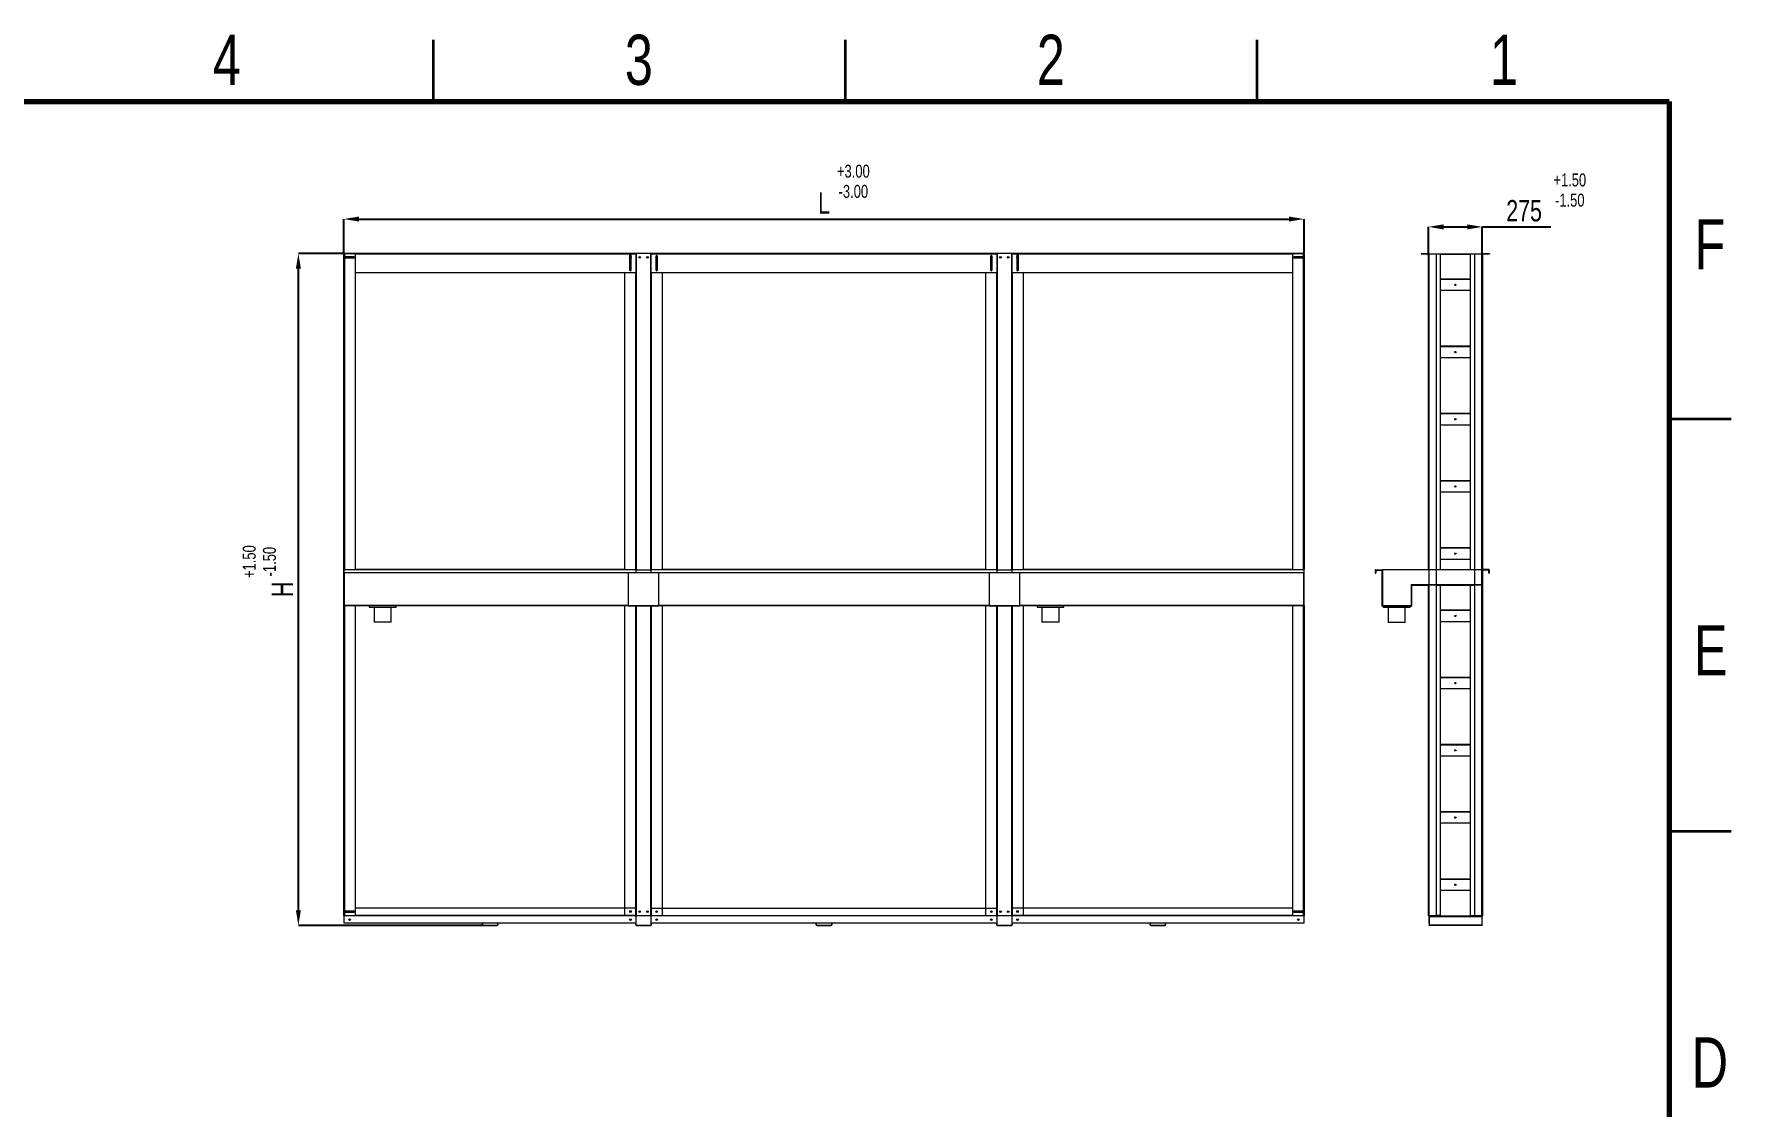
# Model space of a CAD drawing. Header units: millimetres. Extents: x 1982 to 4155, y 618 to 1642.
# Drawn here: x 2238.1 to 2490.8, y 817.8 to 977.5 of the extents above; entities that cross this region are included whole.
import ezdxf

# ---------------------------------------------------------------- set-up
doc = ezdxf.new("R2010")
doc.units = ezdxf.units.MM
doc.styles.add('SLDTEXTSTYLE0', font='TXT', dxfattribs={"width": 0.75})
doc.dimstyles.new('SLDDIMSTYLE0', dxfattribs={"dimscale": 1.5, "dimtxt": 2.116667, "dimasz": 1.5, "dimexe": 0, "dimexo": 0.0625, "dimgap": 0.529167, "dimtad": 1, "dimdec": 0, "dimlfac": 35, "dimrnd": 1e-09, "dimzin": 12, "dimdsep": 46, "dimtxsty": 'SLDTEXTSTYLE0', "dimcen": 0.09, "dimadec": 0, "dimazin": 3, "dimtfac": 1, "dimtdec": 0, "dimtofl": 0, "dimtmove": 0, "dimatfit": 3, "dimfxl": 1, "dimfrac": 2, "dimtolj": 1, "dimtzin": 12, "dimarcsym": 0})

# ---------------------------------------------------------------- blocks, each defined once
blk = doc.blocks.new('*D71')
at = {"color": 0, "lineweight": -2, "transparency": 16777216}
for p, q in [((2284.25, 944.91), (2284.25, 949.95)), ((2286.5, 949.95), (2424.95, 949.95)), ((2427.2, 944.91), (2427.2, 949.95))]:
    blk.add_line(p, q, dxfattribs=at)
at = {"color": 0, "transparency": 16777216}
for points in [[(2286.5, 950.33), (2286.5, 949.58), (2284.25, 949.95)], [(2424.95, 950.33), (2424.95, 949.58), (2427.2, 949.95)]]:
    blk.add_solid(points, dxfattribs=at)
at = {"layer": 'Defpoints', "color": 0, "transparency": 16777216}
for p in [(2427.2, 949.95), (2284.25, 944.82), (2427.2, 944.82)]:
    blk.add_point(p, dxfattribs=at)
at = {"color": 0, "transparency": 16777216, "insert": (2355.73, 952.34), "char_height": 3.175, "attachment_point": 5, "style": 'SLDTEXTSTYLE0'}
blk.add_mtext('\\A1;L', dxfattribs=at)
blk = doc.blocks.new('*D72')
at = {"color": 0, "lineweight": -2, "transparency": 16777216}
for p, q in [((2284.16, 944.82), (2277.48, 944.82)), ((2277.48, 847.1), (2277.48, 942.57)), ((2304.84, 844.85), (2277.48, 844.85))]:
    blk.add_line(p, q, dxfattribs=at)
at = {"color": 0, "transparency": 16777216}
for points in [[(2277.1, 942.57), (2277.85, 942.57), (2277.48, 944.82)], [(2277.1, 847.1), (2277.85, 847.1), (2277.48, 844.85)]]:
    blk.add_solid(points, dxfattribs=at)
at = {"layer": 'Defpoints', "color": 0, "transparency": 16777216}
for p in [(2277.48, 944.82), (2284.25, 944.82), (2304.93, 844.85)]:
    blk.add_point(p, dxfattribs=at)
at = {"color": 0, "transparency": 16777216, "insert": (2275.1, 894.84), "char_height": 3.175, "attachment_point": 5, "rotation": 90, "style": 'SLDTEXTSTYLE0'}
blk.add_mtext('\\A1;H', dxfattribs=at)
blk = doc.blocks.new('*D74')
at = {"color": 0, "lineweight": -2, "transparency": 16777216}
for p, q in [((2445.71, 944.6), (2445.71, 948.79)), ((2447.96, 948.79), (2451.48, 948.79)), ((2453.73, 944.45), (2453.73, 948.79)), ((2453.73, 948.79), (2463.92, 948.79))]:
    blk.add_line(p, q, dxfattribs=at)
at = {"color": 0, "transparency": 16777216}
for points in [[(2447.96, 949.16), (2447.96, 948.41), (2445.71, 948.79)], [(2451.48, 949.16), (2451.48, 948.41), (2453.73, 948.79)]]:
    blk.add_solid(points, dxfattribs=at)
at = {"layer": 'Defpoints', "color": 0, "transparency": 16777216}
for p in [(2453.73, 948.79), (2445.71, 944.51), (2453.73, 944.36)]:
    blk.add_point(p, dxfattribs=at)
at = {"color": 0, "transparency": 16777216, "insert": (2459.95, 951.17), "char_height": 3.175, "attachment_point": 5, "style": 'SLDTEXTSTYLE0'}
blk.add_mtext('\\A1;275', dxfattribs=at)

msp = doc.modelspace()

# ---------------------------------------------------------------- linework, layer by layer
at = {"color": 7, "linetype": 'Continuous', "lineweight": 35}
for p, q in [((2297.579, 967.433), (2297.579, 976.632)), ((2358.906, 967.433), (2358.906, 976.632)), ((2420.234, 967.433), (2420.234, 976.632)), ((2481.562, 920.211), (2490.761, 920.211)), ((2481.562, 858.883), (2490.761, 858.883))]:
    msp.add_line(p, q, dxfattribs=at)
at = {"color": 7, "linetype": 'Continuous', "lineweight": 70}
for p, q in [((1990.94, 967.433), (2481.562, 967.433)), ((2481.562, 967.433), (2481.562, 627.678))]:
    msp.add_line(p, q, dxfattribs=at)
at = {"color": 7, "linetype": 'Continuous', "lineweight": 20}
for p, q in [((2284.254, 897.835), (2284.254, 944.821)), ((2284.254, 944.821), (2284.297, 944.821)), ((2284.297, 944.821), (2284.297, 944.778)), ((2327.725, 944.821), (2284.297, 944.821)), ((2327.725, 944.778), (2284.297, 944.778)), ((2284.318, 944.778), (2284.318, 897.821)), ((2284.539, 944.371), (2285.682, 944.371)), ((2285.682, 944.128), (2284.539, 944.128)), ((2284.989, 944.371), (2284.989, 944.128)), ((2285.232, 944.128), (2285.232, 944.371)), ((2285.968, 897.821), (2285.968, 944.778)), ((2285.968, 944.757), (2327.725, 944.757)), ((2326.789, 944.535), (2326.789, 942.392)), ((2327.032, 942.392), (2327.032, 944.535)), ((2327.725, 944.821), (2327.768, 944.821)), ((2327.725, 944.821), (2327.725, 944.778)), ((2327.725, 944.757), (2327.725, 944.778)), ((2327.725, 944.757), (2327.725, 941.964)), ((2327.768, 944.821), (2327.768, 897.778)), ((2327.789, 944.821), (2327.768, 944.821)), ((2329.947, 944.821), (2327.789, 944.821)), ((2327.789, 897.778), (2327.789, 944.821)), ((2329.968, 944.821), (2329.947, 944.821)), ((2329.947, 944.821), (2329.947, 897.778)), ((2329.968, 944.821), (2330.011, 944.821)), ((2329.968, 897.778), (2329.968, 944.821)), ((2381.439, 944.821), (2330.011, 944.821)), ((2330.011, 944.821), (2330.011, 944.778)), ((2381.439, 944.778), (2330.011, 944.778)), ((2330.011, 944.778), (2330.011, 944.757)), ((2330.011, 944.757), (2381.439, 944.757)), ((2330.011, 941.964), (2330.011, 944.757)), ((2330.704, 944.392), (2330.704, 942.392)), ((2330.947, 942.392), (2330.947, 944.392)), ((2380.504, 944.392), (2380.504, 942.392)), ((2380.747, 942.392), (2380.747, 944.392)), ((2381.439, 944.821), (2381.482, 944.821)), ((2381.439, 944.821), (2381.439, 944.778)), ((2381.439, 944.757), (2381.439, 944.778)), ((2381.439, 944.757), (2381.439, 941.964)), ((2381.482, 944.821), (2381.482, 897.778)), ((2381.503, 944.821), (2381.482, 944.821)), ((2383.661, 944.821), (2381.503, 944.821)), ((2381.503, 897.778), (2381.503, 944.821)), ((2383.682, 944.821), (2383.661, 944.821)), ((2383.661, 944.821), (2383.661, 897.778)), ((2383.682, 944.821), (2383.725, 944.821)), ((2383.682, 897.778), (2383.682, 944.821)), ((2427.154, 944.821), (2383.725, 944.821)), ((2383.725, 944.821), (2383.725, 944.778)), ((2427.154, 944.778), (2383.725, 944.778)), ((2383.725, 944.778), (2383.725, 944.757)), ((2383.725, 941.964), (2383.725, 944.757)), ((2383.725, 944.757), (2425.482, 944.757)), ((2384.418, 944.535), (2384.418, 942.392)), ((2384.661, 942.392), (2384.661, 944.535)), ((2425.482, 944.778), (2425.482, 897.821)), ((2425.768, 944.371), (2426.911, 944.371)), ((2426.911, 944.128), (2425.768, 944.128)), ((2426.218, 944.371), (2426.218, 944.128)), ((2426.461, 944.128), (2426.461, 944.371)), ((2427.133, 897.821), (2427.133, 944.778)), ((2427.154, 944.821), (2427.197, 944.821)), ((2427.154, 944.821), (2427.154, 944.778)), ((2427.197, 944.821), (2427.197, 897.835)), ((2444.649, 944.776), (2444.649, 944.733)), ((2445.71, 944.776), (2444.649, 944.776)), ((2445.71, 944.733), (2444.649, 944.733)), ((2445.706, 897.79), (2445.706, 944.733)), ((2445.71, 944.776), (2445.77, 944.776)), ((2445.77, 944.776), (2445.77, 895.547)), ((2445.77, 944.776), (2446.849, 944.776)), ((2446.849, 944.776), (2446.849, 895.547)), ((2446.849, 944.776), (2447.506, 944.776)), ((2447.506, 944.712), (2446.849, 944.712)), ((2447.506, 944.776), (2451.935, 944.776)), ((2447.506, 944.776), (2447.506, 944.712)), ((2447.506, 944.733), (2451.935, 944.733)), ((2447.506, 897.79), (2447.506, 944.712)), ((2451.935, 944.712), (2451.935, 944.776)), ((2451.935, 944.776), (2452.592, 944.776)), ((2451.935, 944.712), (2451.935, 897.79)), ((2452.592, 944.712), (2451.935, 944.712)), ((2452.592, 895.547), (2452.592, 944.776)), ((2452.592, 944.776), (2453.671, 944.776)), ((2453.671, 895.547), (2453.671, 944.776)), ((2453.671, 944.776), (2453.731, 944.776)), ((2454.792, 944.776), (2453.731, 944.776)), ((2454.792, 944.733), (2453.731, 944.733)), ((2453.735, 944.733), (2453.735, 897.79)), ((2454.792, 944.776), (2454.792, 944.733)), ((2327.725, 941.964), (2285.968, 941.964)), ((2326.054, 897.821), (2326.054, 941.964)), ((2327.704, 897.821), (2327.704, 941.964)), ((2381.439, 941.964), (2330.011, 941.964)), ((2330.032, 897.821), (2330.032, 941.964)), ((2331.682, 897.821), (2331.682, 941.964)), ((2379.768, 941.964), (2379.768, 897.821)), ((2381.418, 941.964), (2381.418, 897.821)), ((2425.482, 941.964), (2383.725, 941.964)), ((2383.746, 941.964), (2383.746, 897.821)), ((2385.397, 941.964), (2385.397, 897.821)), ((2451.935, 941.019), (2447.506, 941.019)), ((2451.935, 940.955), (2447.506, 940.955)), ((2451.935, 939.305), (2447.506, 939.305)), ((2451.935, 931.019), (2447.506, 931.019)), ((2451.935, 930.955), (2447.506, 930.955)), ((2451.935, 929.305), (2447.506, 929.305)), ((2451.935, 921.019), (2447.506, 921.019)), ((2451.935, 920.955), (2447.506, 920.955)), ((2451.935, 919.305), (2447.506, 919.305)), ((2451.935, 911.019), (2447.506, 911.019)), ((2451.935, 910.955), (2447.506, 910.955)), ((2451.935, 909.305), (2447.506, 909.305)), ((2451.935, 901.019), (2447.506, 901.019)), ((2451.935, 900.955), (2447.506, 900.955)), ((2284.254, 892.435), (2284.254, 897.835)), ((2284.254, 897.835), (2284.297, 897.835)), ((2284.297, 897.821), (2284.297, 897.835)), ((2284.297, 897.821), (2327.725, 897.821)), ((2284.297, 897.757), (2284.297, 897.821)), ((2284.297, 897.307), (2284.297, 897.757)), ((2327.725, 897.757), (2284.297, 897.757)), ((2327.725, 897.307), (2284.297, 897.307)), ((2284.297, 897.307), (2284.297, 892.456)), ((2285.968, 897.835), (2326.054, 897.835)), ((2326.582, 897.307), (2326.582, 892.413)), ((2327.725, 897.821), (2327.725, 897.757)), ((2327.725, 897.778), (2330.011, 897.778)), ((2327.725, 897.757), (2327.725, 897.307)), ((2330.011, 897.714), (2327.725, 897.714)), ((2330.011, 897.307), (2327.725, 897.307)), ((2330.011, 897.757), (2330.011, 897.821)), ((2330.011, 897.821), (2381.439, 897.821)), ((2381.439, 897.757), (2330.011, 897.757)), ((2330.011, 897.307), (2330.011, 897.757)), ((2381.439, 897.307), (2330.011, 897.307)), ((2331.154, 892.413), (2331.154, 897.307)), ((2331.682, 897.835), (2379.768, 897.835)), ((2380.297, 897.307), (2380.297, 892.413)), ((2381.439, 897.821), (2381.439, 897.757)), ((2381.439, 897.778), (2383.725, 897.778)), ((2381.439, 897.757), (2381.439, 897.307)), ((2383.725, 897.714), (2381.439, 897.714)), ((2383.725, 897.307), (2381.439, 897.307)), ((2383.725, 897.821), (2427.154, 897.821)), ((2383.725, 897.757), (2383.725, 897.821)), ((2383.725, 897.307), (2383.725, 897.757)), ((2427.154, 897.757), (2383.725, 897.757)), ((2427.154, 897.307), (2383.725, 897.307)), ((2384.868, 892.413), (2384.868, 897.307)), ((2385.397, 897.835), (2425.482, 897.835)), ((2427.154, 897.835), (2427.197, 897.835)), ((2427.154, 897.821), (2427.154, 897.835)), ((2427.154, 897.821), (2427.154, 897.757)), ((2427.154, 897.757), (2427.154, 897.307)), ((2427.154, 892.456), (2427.154, 897.307)), ((2427.197, 892.435), (2427.197, 897.835)), ((2437.777, 897.712), (2437.777, 897.262)), ((2437.82, 897.712), (2437.777, 897.712)), ((2437.777, 897.262), (2437.82, 897.262)), ((2437.82, 897.712), (2437.82, 897.262)), ((2437.863, 897.669), (2437.82, 897.669)), ((2437.82, 897.262), (2437.863, 897.262)), ((2437.841, 897.776), (2438.856, 897.776)), ((2437.841, 897.733), (2437.841, 897.776)), ((2437.841, 897.733), (2438.856, 897.733)), ((2437.863, 897.669), (2437.863, 897.262)), ((2437.884, 897.69), (2437.884, 897.733)), ((2437.884, 897.69), (2438.814, 897.69)), ((2438.814, 897.69), (2438.814, 897.733)), ((2438.835, 897.669), (2438.877, 897.669)), ((2438.835, 892.369), (2438.835, 897.669)), ((2438.856, 897.733), (2438.856, 897.776)), ((2438.877, 892.411), (2438.877, 897.712)), ((2438.877, 897.712), (2438.92, 897.712)), ((2438.92, 892.39), (2438.92, 897.79)), ((2438.92, 897.79), (2453.649, 897.79)), ((2451.935, 899.305), (2447.506, 899.305)), ((2453.649, 897.79), (2453.649, 895.547)), ((2454.728, 897.79), (2453.731, 897.79)), ((2454.728, 897.747), (2453.731, 897.747)), ((2453.735, 897.747), (2453.735, 895.547)), ((2453.756, 897.705), (2453.756, 897.747)), ((2454.685, 897.705), (2453.756, 897.705)), ((2454.685, 897.705), (2454.685, 897.747)), ((2454.706, 897.684), (2454.749, 897.684)), ((2454.706, 897.276), (2454.706, 897.684)), ((2454.749, 897.276), (2454.706, 897.276)), ((2454.728, 897.747), (2454.728, 897.79)), ((2454.749, 897.276), (2454.749, 897.726)), ((2454.749, 897.726), (2454.792, 897.726)), ((2454.792, 897.276), (2454.749, 897.276)), ((2454.792, 897.276), (2454.792, 897.726)), ((2453.649, 895.547), (2443.12, 895.547)), ((2443.12, 895.547), (2443.12, 892.39)), ((2443.163, 895.484), (2443.12, 895.484)), ((2443.163, 895.484), (2443.163, 892.411)), ((2443.206, 895.441), (2443.163, 895.441)), ((2443.184, 895.505), (2443.184, 895.547)), ((2443.184, 895.505), (2445.71, 895.505)), ((2443.206, 895.441), (2443.206, 892.369)), ((2443.227, 895.462), (2443.227, 895.505)), ((2443.227, 895.462), (2445.706, 895.462)), ((2445.706, 846.276), (2445.706, 895.505)), ((2445.71, 895.505), (2445.77, 895.505)), ((2446.849, 895.547), (2445.77, 895.547)), ((2445.77, 895.505), (2445.77, 846.276)), ((2445.77, 895.505), (2446.849, 895.505)), ((2446.849, 895.505), (2446.849, 846.276)), ((2446.849, 895.505), (2452.592, 895.505)), ((2447.506, 895.441), (2446.849, 895.441)), ((2447.506, 895.505), (2447.506, 895.441)), ((2447.506, 895.462), (2451.935, 895.462)), ((2447.506, 846.34), (2447.506, 895.441)), ((2451.935, 895.441), (2451.935, 895.505)), ((2451.935, 895.441), (2451.935, 846.34)), ((2452.592, 895.441), (2451.935, 895.441)), ((2453.671, 895.547), (2452.592, 895.547)), ((2452.592, 846.276), (2452.592, 895.505)), ((2452.592, 895.505), (2453.671, 895.505)), ((2453.628, 895.547), (2453.628, 895.505)), ((2453.735, 895.547), (2453.671, 895.547)), ((2453.671, 846.276), (2453.671, 895.505)), ((2453.671, 895.505), (2453.735, 895.505)), ((2453.692, 895.547), (2453.692, 895.526)), ((2453.692, 895.526), (2453.735, 895.526)), ((2453.735, 895.547), (2453.735, 895.526)), ((2453.735, 895.505), (2453.735, 846.276)), ((2284.254, 846.321), (2284.254, 892.435)), ((2284.254, 892.435), (2284.297, 892.435)), ((2284.297, 892.392), (2284.297, 892.456)), ((2326.582, 892.456), (2284.297, 892.456)), ((2326.582, 892.392), (2284.297, 892.392)), ((2284.318, 892.392), (2284.318, 846.321)), ((2285.968, 846.321), (2285.968, 892.392)), ((2288.011, 892.392), (2288.011, 892.221)), ((2288.011, 892.221), (2292.011, 892.221)), ((2288.739, 892.221), (2288.739, 889.964)), ((2291.282, 889.964), (2291.282, 892.221)), ((2292.011, 892.221), (2292.011, 892.392)), ((2326.054, 846.321), (2326.054, 892.392)), ((2331.154, 892.413), (2326.582, 892.413)), ((2326.582, 892.35), (2326.582, 892.413)), ((2331.154, 892.35), (2326.582, 892.35)), ((2327.704, 846.321), (2327.704, 892.35)), ((2327.768, 892.35), (2327.768, 846.321)), ((2327.789, 846.321), (2327.789, 892.35)), ((2329.947, 892.35), (2329.947, 846.321)), ((2329.968, 846.321), (2329.968, 892.35)), ((2330.032, 846.321), (2330.032, 892.35)), ((2380.297, 892.456), (2331.154, 892.456)), ((2331.154, 892.413), (2331.154, 892.35)), ((2380.297, 892.392), (2331.154, 892.392)), ((2331.682, 846.321), (2331.682, 892.392)), ((2379.768, 892.392), (2379.768, 846.321)), ((2384.868, 892.413), (2380.297, 892.413)), ((2380.297, 892.35), (2380.297, 892.413)), ((2384.868, 892.35), (2380.297, 892.35)), ((2381.418, 892.35), (2381.418, 846.321)), ((2381.482, 892.35), (2381.482, 846.321)), ((2381.503, 846.321), (2381.503, 892.35)), ((2383.661, 892.35), (2383.661, 846.321)), ((2383.682, 846.321), (2383.682, 892.35)), ((2383.746, 892.35), (2383.746, 846.321)), ((2427.154, 892.456), (2384.868, 892.456)), ((2384.868, 892.413), (2384.868, 892.35)), ((2427.154, 892.392), (2384.868, 892.392)), ((2385.397, 892.392), (2385.397, 846.321)), ((2387.439, 892.392), (2387.439, 892.221)), ((2387.439, 892.221), (2391.439, 892.221)), ((2388.168, 892.221), (2388.168, 889.964)), ((2390.711, 889.964), (2390.711, 892.221)), ((2391.439, 892.221), (2391.439, 892.392)), ((2425.482, 892.392), (2425.482, 846.321)), ((2427.133, 846.321), (2427.133, 892.392)), ((2427.154, 892.456), (2427.154, 892.392)), ((2427.154, 892.435), (2427.197, 892.435)), ((2427.197, 892.435), (2427.197, 846.321)), ((2438.877, 892.369), (2438.835, 892.369)), ((2438.877, 892.369), (2438.877, 892.411)), ((2438.92, 892.411), (2438.877, 892.411)), ((2438.899, 892.347), (2438.899, 892.305)), ((2438.941, 892.347), (2438.899, 892.347)), ((2438.983, 892.305), (2438.899, 892.305)), ((2443.12, 892.39), (2438.92, 892.39)), ((2438.941, 892.39), (2438.941, 892.347)), ((2443.099, 892.347), (2438.941, 892.347)), ((2438.983, 892.347), (2438.983, 892.176)), ((2438.983, 892.176), (2442.983, 892.176)), ((2439.712, 892.176), (2439.712, 889.919)), ((2442.255, 889.919), (2442.255, 892.176)), ((2442.983, 892.176), (2442.983, 892.347)), ((2443.142, 892.305), (2442.983, 892.305)), ((2443.099, 892.39), (2443.099, 892.347)), ((2443.142, 892.347), (2443.099, 892.347)), ((2443.12, 892.411), (2443.163, 892.411)), ((2443.142, 892.347), (2443.142, 892.305)), ((2443.163, 892.411), (2443.163, 892.369)), ((2443.163, 892.369), (2443.206, 892.369)), ((2291.282, 889.964), (2288.739, 889.964)), ((2390.711, 889.964), (2388.168, 889.964)), ((2442.255, 889.919), (2439.712, 889.919)), ((2451.935, 891.747), (2447.506, 891.747)), ((2451.935, 891.684), (2447.506, 891.684)), ((2451.935, 890.033), (2447.506, 890.033)), ((2451.935, 881.747), (2447.506, 881.747)), ((2451.935, 881.684), (2447.506, 881.684)), ((2451.935, 880.033), (2447.506, 880.033)), ((2451.935, 871.747), (2447.506, 871.747)), ((2451.935, 871.684), (2447.506, 871.684)), ((2451.935, 870.033), (2447.506, 870.033)), ((2451.935, 861.747), (2447.506, 861.747)), ((2451.935, 861.684), (2447.506, 861.684)), ((2451.935, 860.033), (2447.506, 860.033)), ((2451.935, 851.747), (2447.506, 851.747)), ((2451.935, 851.684), (2447.506, 851.684)), ((2451.935, 850.033), (2447.506, 850.033)), ((2284.539, 847.014), (2285.682, 847.014)), ((2285.682, 846.771), (2284.539, 846.771)), ((2285.439, 847.014), (2285.439, 846.771)), ((2285.968, 847.464), (2327.725, 847.464)), ((2327.725, 847.464), (2327.725, 846.385)), ((2330.011, 847.421), (2381.439, 847.421)), ((2330.011, 846.342), (2330.011, 847.421)), ((2381.439, 847.421), (2381.439, 846.342)), ((2383.725, 847.464), (2425.482, 847.464)), ((2383.725, 846.385), (2383.725, 847.464)), ((2425.768, 847.014), (2426.911, 847.014)), ((2426.911, 846.771), (2425.768, 846.771)), ((2426.011, 846.771), (2426.011, 847.014)), ((2284.318, 846.321), (2284.254, 846.321)), ((2284.297, 846.257), (2284.297, 846.321)), ((2327.725, 846.257), (2284.297, 846.257)), ((2284.297, 845.178), (2284.297, 846.257)), ((2327.725, 845.178), (2284.297, 845.178)), ((2284.318, 846.321), (2285.968, 846.321)), ((2285.968, 846.385), (2327.725, 846.385)), ((2326.054, 846.321), (2285.968, 846.321)), ((2304.868, 844.913), (2304.868, 845.178)), ((2304.911, 844.913), (2304.868, 844.913)), ((2304.911, 844.913), (2304.911, 845.178)), ((2304.932, 844.892), (2304.932, 844.85)), ((2304.932, 844.892), (2307.09, 844.892)), ((2304.932, 844.85), (2307.09, 844.85)), ((2307.09, 844.892), (2307.09, 844.85)), ((2307.111, 845.178), (2307.111, 844.913)), ((2307.111, 844.913), (2307.154, 844.913)), ((2307.154, 845.178), (2307.154, 844.913)), ((2327.704, 846.321), (2326.054, 846.321)), ((2327.768, 846.321), (2327.704, 846.321)), ((2327.725, 846.385), (2327.725, 846.364)), ((2327.725, 846.321), (2327.725, 846.257)), ((2327.725, 846.257), (2327.725, 845.178)), ((2327.725, 846.214), (2327.768, 846.214)), ((2327.725, 844.913), (2327.725, 845.178)), ((2327.768, 844.913), (2327.725, 844.913)), ((2327.768, 846.321), (2327.789, 846.321)), ((2327.768, 844.913), (2327.768, 846.214)), ((2327.789, 846.321), (2329.947, 846.321)), ((2327.789, 844.892), (2327.789, 844.85)), ((2327.789, 844.892), (2329.947, 844.892)), ((2327.789, 844.85), (2329.947, 844.85)), ((2329.947, 846.321), (2329.968, 846.321)), ((2329.947, 844.892), (2329.947, 844.85)), ((2330.032, 846.321), (2329.968, 846.321)), ((2330.011, 846.214), (2329.968, 846.214)), ((2329.968, 846.214), (2329.968, 844.913)), ((2329.968, 844.913), (2330.011, 844.913)), ((2330.011, 846.342), (2381.439, 846.342)), ((2330.011, 846.3), (2330.011, 846.342)), ((2330.011, 846.257), (2330.011, 846.3)), ((2330.011, 845.178), (2330.011, 846.257)), ((2381.439, 846.257), (2330.011, 846.257)), ((2381.439, 845.178), (2330.011, 845.178)), ((2330.011, 845.178), (2330.011, 844.913)), ((2330.032, 846.321), (2331.682, 846.321)), ((2354.582, 844.913), (2354.582, 845.178)), ((2354.625, 844.913), (2354.582, 844.913)), ((2354.625, 844.913), (2354.625, 845.178)), ((2354.646, 844.892), (2354.646, 844.85)), ((2354.646, 844.892), (2356.804, 844.892)), ((2354.646, 844.85), (2356.804, 844.85)), ((2356.804, 844.892), (2356.804, 844.85)), ((2356.825, 845.178), (2356.825, 844.913)), ((2356.825, 844.913), (2356.868, 844.913)), ((2356.868, 845.178), (2356.868, 844.913)), ((2379.768, 846.321), (2381.418, 846.321)), ((2381.482, 846.321), (2381.418, 846.321)), ((2381.439, 846.342), (2381.439, 846.3)), ((2381.439, 846.3), (2381.439, 846.257)), ((2381.439, 846.257), (2381.439, 845.178)), ((2381.439, 846.214), (2381.482, 846.214)), ((2381.439, 844.913), (2381.439, 845.178)), ((2381.482, 844.913), (2381.439, 844.913)), ((2381.482, 846.321), (2381.503, 846.321)), ((2381.482, 844.913), (2381.482, 846.214)), ((2381.503, 846.321), (2383.661, 846.321)), ((2381.503, 844.892), (2381.503, 844.85)), ((2381.503, 844.892), (2383.661, 844.892)), ((2381.503, 844.85), (2383.661, 844.85)), ((2383.661, 846.321), (2383.682, 846.321)), ((2383.661, 844.892), (2383.661, 844.85)), ((2383.746, 846.321), (2383.682, 846.321)), ((2383.725, 846.214), (2383.682, 846.214)), ((2383.682, 846.214), (2383.682, 844.913)), ((2383.682, 844.913), (2383.725, 844.913)), ((2383.725, 846.364), (2383.725, 846.385)), ((2383.725, 846.385), (2425.482, 846.385)), ((2383.725, 846.257), (2383.725, 846.321)), ((2427.154, 846.257), (2383.725, 846.257)), ((2383.725, 845.178), (2383.725, 846.257)), ((2427.154, 845.178), (2383.725, 845.178)), ((2383.725, 845.178), (2383.725, 844.913)), ((2385.397, 846.321), (2383.746, 846.321)), ((2385.397, 846.321), (2425.482, 846.321)), ((2404.297, 844.913), (2404.297, 845.178)), ((2404.339, 844.913), (2404.297, 844.913)), ((2404.339, 844.913), (2404.339, 845.178)), ((2404.361, 844.892), (2404.361, 844.85)), ((2404.361, 844.892), (2406.518, 844.892)), ((2404.361, 844.85), (2406.518, 844.85)), ((2406.518, 844.892), (2406.518, 844.85)), ((2406.539, 845.178), (2406.539, 844.913)), ((2406.539, 844.913), (2406.582, 844.913)), ((2406.582, 845.178), (2406.582, 844.913)), ((2425.482, 846.321), (2427.133, 846.321)), ((2427.197, 846.321), (2427.133, 846.321)), ((2427.154, 846.321), (2427.154, 846.257)), ((2427.154, 846.257), (2427.154, 845.178)), ((2445.77, 846.276), (2445.706, 846.276)), ((2446.849, 846.276), (2445.77, 846.276)), ((2445.835, 846.212), (2445.792, 846.212)), ((2445.792, 846.212), (2445.792, 845.133)), ((2445.792, 845.133), (2445.835, 845.133)), ((2445.835, 846.212), (2445.835, 845.133)), ((2453.692, 846.19), (2445.835, 846.19)), ((2445.835, 846.169), (2453.692, 846.169)), ((2445.835, 845.133), (2445.835, 844.869)), ((2453.692, 844.869), (2445.835, 844.869)), ((2445.835, 844.805), (2445.835, 844.869)), ((2453.692, 844.805), (2445.835, 844.805)), ((2445.856, 846.233), (2445.856, 846.276)), ((2445.856, 846.233), (2447.506, 846.233)), ((2446.849, 846.34), (2447.506, 846.34)), ((2447.506, 846.319), (2446.849, 846.319)), ((2446.849, 846.276), (2447.506, 846.276)), ((2447.506, 846.34), (2447.506, 846.319)), ((2447.506, 846.319), (2447.506, 846.276)), ((2447.506, 846.233), (2447.506, 846.276)), ((2451.977, 846.233), (2447.506, 846.233)), ((2451.935, 846.276), (2451.935, 846.34)), ((2451.935, 846.34), (2452.592, 846.34)), ((2451.977, 846.276), (2451.935, 846.276)), ((2451.977, 846.276), (2451.977, 846.233)), ((2452.592, 846.276), (2451.977, 846.276)), ((2453.628, 846.233), (2451.977, 846.233)), ((2453.671, 846.276), (2452.592, 846.276)), ((2453.628, 846.276), (2453.628, 846.233)), ((2453.692, 846.233), (2453.628, 846.233)), ((2453.735, 846.276), (2453.671, 846.276)), ((2453.692, 846.233), (2453.692, 846.19)), ((2453.692, 846.169), (2453.692, 846.19)), ((2453.692, 844.869), (2453.692, 846.169)), ((2453.692, 844.869), (2453.692, 844.805))]:
    msp.add_line(p, q, dxfattribs=at)
at = {"color": 7, "linetype": 'Continuous', "lineweight": 20, "flags": 128}
for points in [[(2453.756, 897.747), (2453.743, 897.746), (2453.735, 897.744)], [(2453.731, 895.505), (2453.733, 895.513), (2453.735, 895.526)]]:
    msp.add_lwpolyline(points, dxfattribs=at)
at = {"color": 7, "linetype": 'Continuous', "lineweight": 20}
for centre, radius in [((2285.111, 944.25), 0.121), ((2326.911, 944.25), 0.121), ((2328.297, 944.25), 0.121), ((2329.439, 944.25), 0.121), ((2330.825, 944.25), 0.121), ((2380.625, 944.25), 0.121), ((2382.011, 944.25), 0.121), ((2383.154, 944.25), 0.121), ((2384.539, 944.25), 0.121), ((2426.339, 944.25), 0.121), ((2449.72, 940.162), 0.0929), ((2449.72, 930.162), 0.0929), ((2449.72, 920.162), 0.0929), ((2449.72, 910.162), 0.0929), ((2449.72, 900.162), 0.0929), ((2449.72, 890.89), 0.0929), ((2449.72, 880.89), 0.0929), ((2449.72, 870.89), 0.0929), ((2449.72, 860.89), 0.0929), ((2449.72, 850.89), 0.0929), ((2285.111, 846.892), 0.121), ((2326.911, 846.935), 0.121), ((2326.911, 846.892), 0.121), ((2328.297, 846.892), 0.121), ((2329.439, 846.892), 0.121), ((2330.825, 846.892), 0.121), ((2380.625, 846.892), 0.121), ((2382.011, 846.892), 0.121), ((2383.154, 846.892), 0.121), ((2384.539, 846.935), 0.121), ((2384.539, 846.892), 0.121), ((2426.339, 846.892), 0.121), ((2285.111, 845.707), 0.121), ((2326.911, 845.707), 0.121), ((2330.825, 845.707), 0.121), ((2380.625, 845.707), 0.121), ((2384.539, 845.707), 0.121), ((2426.339, 845.707), 0.121)]:
    msp.add_circle(centre, radius, dxfattribs=at)
for centre, radius, start, end in [((2284.539, 944.25), 0.121, 90, 270), ((2285.682, 944.25), 0.121, 270, 90), ((2326.911, 944.535), 0.121, 0, 180), ((2330.825, 944.392), 0.121, 360, 180), ((2380.625, 944.392), 0.121, 0, 180), ((2384.539, 944.535), 0.121, 0, 180), ((2425.768, 944.25), 0.121, 90, 270), ((2426.911, 944.25), 0.121, 270, 90), ((2326.911, 942.392), 0.121, 180, 0), ((2330.825, 942.392), 0.121, 180, 360), ((2380.625, 942.392), 0.121, 180, 0), ((2384.539, 942.392), 0.121, 180, 0), ((2437.841, 897.712), 0.0639, 90, 180), ((2437.884, 897.669), 0.0639, 90, 180), ((2437.841, 897.712), 0.021, 90, 180), ((2437.884, 897.669), 0.021, 90, 180), ((2438.814, 897.669), 0.0639, 0, 90), ((2438.814, 897.669), 0.021, 0, 90), ((2438.856, 897.712), 0.0639, 0, 90), ((2438.856, 897.712), 0.021, 0, 90), ((2453.756, 897.684), 0.021, 90, 180), ((2454.685, 897.684), 0.0639, 0, 90), ((2454.685, 897.684), 0.021, 0, 90), ((2454.728, 897.726), 0.0639, 0, 90), ((2454.728, 897.726), 0.021, 0, 90), ((2443.184, 895.484), 0.0639, 90, 180), ((2443.227, 895.441), 0.0639, 90, 180), ((2443.184, 895.484), 0.021, 90, 180), ((2443.227, 895.441), 0.021, 90, 180), ((2453.628, 895.569), 0.0639, 270, 340.77133), ((2453.671, 895.526), 0.021, 270, 0), ((2438.899, 892.369), 0.0639, 180, 270), ((2438.941, 892.411), 0.0639, 180, 270), ((2438.899, 892.369), 0.021, 180, 270), ((2443.099, 892.411), 0.0639, 270, 0), ((2443.142, 892.369), 0.0639, 270, 0), ((2443.142, 892.369), 0.021, 270, 0), ((2284.539, 846.892), 0.121, 90, 270), ((2285.111, 846.935), 0.121, 139.67978, 40.32022), ((2285.682, 846.892), 0.121, 270, 90), ((2425.768, 846.892), 0.121, 90, 270), ((2426.339, 846.935), 0.121, 139.67978, 40.32022), ((2426.911, 846.892), 0.121, 270, 90), ((2304.932, 844.913), 0.0639, 180, 270), ((2304.932, 844.913), 0.021, 180, 270), ((2307.09, 844.913), 0.0639, 270, 360), ((2307.09, 844.913), 0.021, 270, 360), ((2327.704, 846.214), 0.0639, 360, 70.77133), ((2327.789, 844.913), 0.0639, 180, 270), ((2327.789, 844.913), 0.021, 180, 270), ((2329.947, 844.913), 0.021, 270, 360), ((2329.947, 844.913), 0.0639, 270, 360), ((2330.032, 846.214), 0.0639, 109.22867, 180), ((2354.646, 844.913), 0.0639, 180, 270), ((2354.646, 844.913), 0.021, 180, 270), ((2356.804, 844.913), 0.0639, 270, 360), ((2356.804, 844.913), 0.021, 270, 360), ((2381.418, 846.214), 0.0639, 360, 70.77133), ((2381.503, 844.913), 0.0639, 180, 270), ((2381.503, 844.913), 0.021, 180, 270), ((2383.661, 844.913), 0.0639, 270, 0), ((2383.661, 844.913), 0.021, 270, 0), ((2383.746, 846.214), 0.0639, 109.22867, 180), ((2404.361, 844.913), 0.0639, 180, 270), ((2404.361, 844.913), 0.021, 180, 270), ((2406.518, 844.913), 0.021, 270, 0), ((2406.518, 844.913), 0.0639, 270, 0), ((2445.856, 846.212), 0.0639, 90, 180), ((2445.856, 846.297), 0.0639, 199.22867, 221.65698), ((2445.856, 846.212), 0.021, 90, 180), ((2453.628, 846.297), 0.0639, 270, 340.77133)]:
    msp.add_arc(centre, radius, start, end, dxfattribs=at)

# ---------------------------------------------------------------- texts
at = {"color": 7, "linetype": 'Continuous', "lineweight": 0, "char_height": 7.477, "attachment_point": 2, "style": 'SLDTEXTSTYLE0'}
for s, insert in [('4', (2266.839, 977.385)), ('3', (2328.167, 977.385)), ('2', (2389.495, 977.385)), ('1', (2456.955, 977.385)), ('F', (2487.617, 949.925)), ('E', (2487.707, 889.517)), ('D', (2487.609, 828.189))]:
    msp.add_mtext(s, dxfattribs=dict(at, insert=insert))
at = {"color": 7, "linetype": 'Continuous', "lineweight": 18, "char_height": 1.9262, "attachment_point": 2, "style": 'SLDTEXTSTYLE0'}
for s, insert in [('\\A1;+3.00', (2360.093, 958.043)), ('\\A1;-3.00', (2360.093, 955.036)), ('\\A1;+1.50', (2466.748, 956.737)), ('\\A1;-1.50', (2466.748, 953.73))]:
    msp.add_mtext(s, dxfattribs=dict(at, insert=insert))
at = {"color": 7, "linetype": 'Continuous', "lineweight": 18, "char_height": 1.9262, "attachment_point": 2, "rotation": 90, "style": 'SLDTEXTSTYLE0'}
for s, insert in [('\\A1;+1.50', (2269.193, 898.973)), ('\\A1;-1.50', (2272.2, 898.973))]:
    msp.add_mtext(s, dxfattribs=dict(at, insert=insert))

# ---------------------------------------------------------------- dimensions: what is measured, and where the dimension line sits
dim = msp.add_linear_dim(base=(2427.197, 949.954), p1=(2284.254, 944.821), p2=(2427.197, 944.821), text='L', dimstyle='SLDDIMSTYLE0')
dim.commit()
dim.dimension.update_dxf_attribs({"geometry": '*D71', "text_midpoint": (2355.725, 952.336)})
dim = msp.add_linear_dim(base=(2453.735, 948.788), p1=(2445.706, 944.507), p2=(2453.735, 944.355), text='275', dimstyle='SLDDIMSTYLE0')
dim.commit()
dim.dimension.update_dxf_attribs({"geometry": '*D74', "text_midpoint": (2459.953, 948.788), "dimtype": 160})
dim = msp.add_linear_dim(base=(2277.478, 944.821), p1=(2304.932, 844.85), p2=(2284.254, 944.821), angle=90, text='H', dimstyle='SLDDIMSTYLE0')
dim.commit()
dim.dimension.update_dxf_attribs({"geometry": '*D72', "text_midpoint": (2275.097, 894.835)})

doc.saveas('drawing.dxf')
